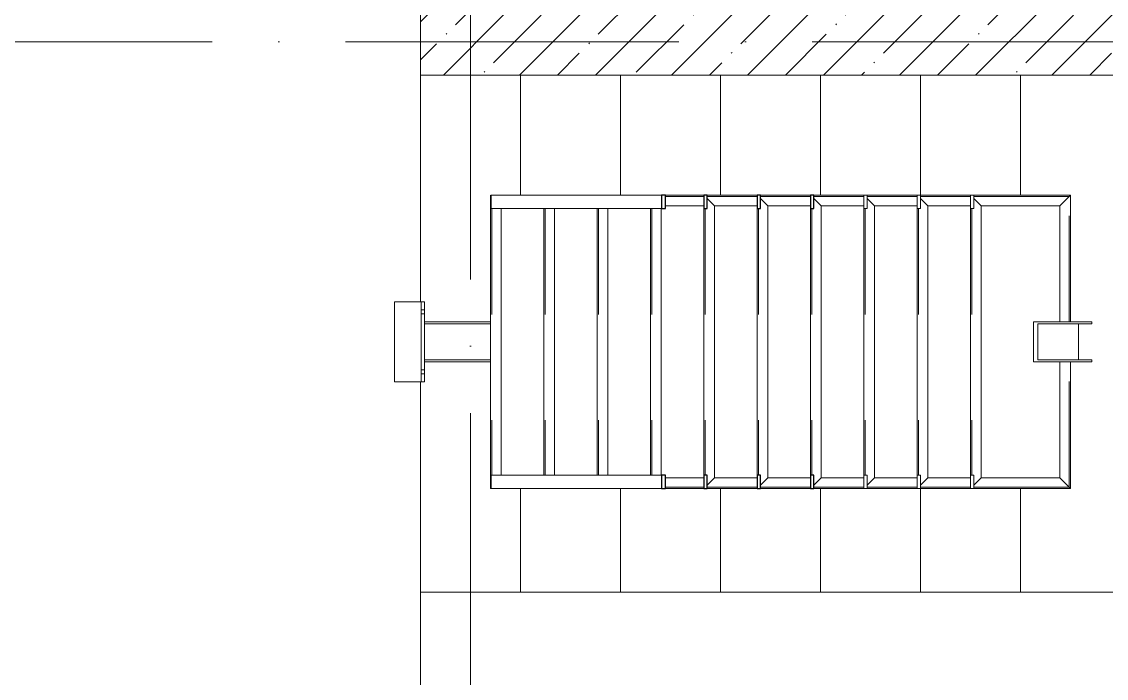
# Model space of a CAD drawing. Header units: millimetres. Extents: x -537608 to 253996, y -217170 to 186033.
# Drawn here: x -96332 to -93078, y 83107 to 85075 of the extents above; entities that cross this region are included whole.
import ezdxf

# ---------------------------------------------------------------- set-up
doc = ezdxf.new("R2010")
doc.units = ezdxf.units.MM
doc.linetypes.add('50_200_ШТРИХ_1Т_ш5_п1_п1_', pattern=[1400, 1000, -200, 0, -200])
doc.linetypes.add('Штрих', pattern=[635, 317.5, -317.5])
for name, color, linetype, lineweight in [('A-FLOR-____-OTLN', 7, 'Continuous', 9), ('A-GENM-____-HDLN', 7, 'Штрих', 9), ('A-GENM-____-MCUT', 7, 'Continuous', 25), ('A-GENM-____-OTLN', 7, 'Continuous', 9), ('A-WALL-____-MCUT-1', 7, 'Continuous', 9), ('A-WALL-____-PATT-1', 7, 'Continuous', 9), ('S-GRID-____-OTLN-1', 7, '50_200_ШТРИХ_1Т_ш5_п1_п1_', 9), ('S-STRS-____-OTLN-1', 7, 'Continuous', 9)]:
    doc.layers.add(name, color=color, linetype=linetype, lineweight=lineweight)
pattern_1 = [(45, (-178684.97, 83184.24), (-114.04925, 114.04925), []), (45, (-178570.92, 83184.24), (-114.04925, 114.04925), [201.612, -40.322, 3.353, -36.97])]

# ---------------------------------------------------------------- blocks, each defined once
blk = doc.blocks.new('ОМ_Нижняя опорная пятка - ОМ_Нижняя опорная пятка-19082064-АР1_План отверстий 3 этажа в осях 1-64_А-ГГ')
at = {"layer": 'A-GENM-____-OTLN'}
for p, q in [((-96, 10), (-96, 0)), ((-84, 10), (-84, 0)), ((84, 10), (84, 0)), ((96, 10), (96, 0))]:
    blk.add_line(p, q, dxfattribs=at)
blk = doc.blocks.new('ОМ_Труба_ГОСТ 8639-82 - ОМ_Труба_ГОСТ 8639-82-26350154-АР1_План отверстий 3 этажа в осях 1-64_А-ГГ')
at = {"layer": 'A-GENM-____-OTLN'}
for p, q in [((19689.1, 44821), (19689.1, 44941)), ((19689.1, 44941), (19864.1, 44941)), ((19864.1, 44935), (19701.2, 44935)), ((19701.2, 44935), (19701.2, 44827)), ((19824, 44935), (19824, 44827)), ((19864.1, 44941), (19864.1, 44935)), ((19864.1, 44821), (19689.1, 44821)), ((19701.2, 44827), (19864.1, 44827)), ((19864.1, 44827), (19864.1, 44821))]:
    blk.add_line(p, q, dxfattribs=at)
blk = doc.blocks.new('ОМ_Уголок_ГОСТ 8509-93 - ОМ_Уголок_ГОСТ 8509-93-26349651-АР1_План отверстий 3 этажа в осях 1-64_А-ГГ')
at = {"layer": 'A-GENM-____-HDLN'}
for p, q in [((4, -4), (380, -4)), ((500, -4), (876, -4))]:
    blk.add_line(p, q, dxfattribs=at)
at = {"layer": 'A-GENM-____-OTLN'}
for p, q in [((380, 0), (0, 0)), ((32, -32), (0, 0)), ((32, -32), (380, -32)), ((880, 0), (500, 0)), ((500, -32), (848, -32)), ((880, 0), (848, -32))]:
    blk.add_line(p, q, dxfattribs=at)
blk = doc.blocks.new('ОМ_Уголок_ГОСТ 8509-93 - ОМ_Уголок_ГОСТ 8509-93-V88-АР1_План отверстий 3 этажа в осях 1-64_А-ГГ')
at = {"layer": 'A-GENM-____-HDLN'}
blk.add_line((40, -4), (840, -4), dxfattribs=at)
at = {"layer": 'A-GENM-____-OTLN'}
for p, q in [((32, -32), (10, -10)), ((32, -32), (848, -32)), ((840, 0), (40, 0)), ((870, -10), (848, -32))]:
    blk.add_line(p, q, dxfattribs=at)
blk = doc.blocks.new('ОМ_Уголок_ГОСТ 8509-93 - ОМ_Уголок_ГОСТ 8509-93-19082047-АР1_План отверстий 3 этажа в осях 1-64_А-ГГ')
at = {"layer": 'A-GENM-____-HDLN'}
blk.add_line((10, -4), (296, -4), dxfattribs=at)
at = {"layer": 'A-GENM-____-OTLN'}
for p, q in [((300, 0), (10, 0)), ((32, -32), (10, -10)), ((32, -32), (268, -32)), ((300, 0), (268, -32))]:
    blk.add_line(p, q, dxfattribs=at)
blk = doc.blocks.new('ОМ_Уголок_ГОСТ 8509-93 - ОМ_Уголок_ГОСТ 8509-93-V89-АР1_План отверстий 3 этажа в осях 1-64_А-ГГ')
at = {"layer": 'A-GENM-____-HDLN'}
blk.add_line((4, -4), (290, -4), dxfattribs=at)
at = {"layer": 'A-GENM-____-OTLN'}
for p, q in [((290, 0), (0, 0)), ((32, -32), (0, 0)), ((32, -32), (268, -32)), ((290, -10), (268, -32))]:
    blk.add_line(p, q, dxfattribs=at)
blk = doc.blocks.new('ОМ_Уголок_ГОСТ 8509-93 - ОМ_Уголок_ГОСТ 8509-93-V90-АР1_План отверстий 3 этажа в осях 1-64_А-ГГ')
at = {"layer": 'A-GENM-____-HDLN'}
blk.add_line((10, -4), (160, -4), dxfattribs=at)
at = {"layer": 'A-GENM-____-OTLN'}
for p, q in [((160, 0), (10, 0)), ((32, -32), (10, -10)), ((32, -32), (160, -32))]:
    blk.add_line(p, q, dxfattribs=at)
blk = doc.blocks.new('ОМ_Уголок_ГОСТ 8509-93 - ОМ_Уголок_ГОСТ 8509-93-V91-АР1_План отверстий 3 этажа в осях 1-64_А-ГГ')
at = {"layer": 'A-GENM-____-HDLN'}
blk.add_line((140, -4), (290, -4), dxfattribs=at)
at = {"layer": 'A-GENM-____-OTLN'}
for p, q in [((290, 0), (140, 0)), ((140, -32), (268, -32)), ((290, -10), (268, -32))]:
    blk.add_line(p, q, dxfattribs=at)
blk = doc.blocks.new('ОМ_Уголок_ГОСТ 8509-93 - ОМ_Уголок_ГОСТ 8509-93-V92-АР1_План отверстий 3 этажа в осях 1-64_А-ГГ')
at = {"layer": 'A-GENM-____-HDLN'}
blk.add_line((40, -4), (840, -4), dxfattribs=at)
at = {"layer": 'A-GENM-____-OTLN'}
for p, q in [((840, 0), (40, 0)), ((40, -32), (840, -32))]:
    blk.add_line(p, q, dxfattribs=at)
blk = doc.blocks.new('ОМ_Уголок_ГОСТ 8509-93 - ОМ_Уголок_ГОСТ 8509-93-V93-АР1_План отверстий 3 этажа в осях 1-64_А-ГГ')
at = {"layer": 'A-GENM-____-HDLN'}
blk.add_line((44.3, -4), (160, -4), dxfattribs=at)
at = {"layer": 'A-GENM-____-OTLN'}
for p, q in [((160, 0), (44.3, 0)), ((44.3, -32), (160, -32))]:
    blk.add_line(p, q, dxfattribs=at)
blk = doc.blocks.new('ОМ_Уголок_ГОСТ 8509-93 - ОМ_Уголок_ГОСТ 8509-93-V94-АР1_План отверстий 3 этажа в осях 1-64_А-ГГ')
at = {"layer": 'A-GENM-____-HDLN'}
blk.add_line((140, -4), (255.7, -4), dxfattribs=at)
at = {"layer": 'A-GENM-____-OTLN'}
for p, q in [((255.7, 0), (140, 0)), ((140, -32), (255.7, -32))]:
    blk.add_line(p, q, dxfattribs=at)
blk = doc.blocks.new('ОМ_Уголок_ГОСТ 8509-93 - ОМ_Уголок_ГОСТ 8509-93-V95-АР1_План отверстий 3 этажа в осях 1-64_А-ГГ')
at = {"layer": 'A-GENM-____-HDLN'}
blk.add_line((40, -4), (840, -4), dxfattribs=at)
at = {"layer": 'A-GENM-____-OTLN'}
for p, q in [((840, 0), (0, 0)), ((1.3, -1.3), (0, 0)), ((40, -32), (840, -32))]:
    blk.add_line(p, q, dxfattribs=at)
blk = doc.blocks.new('ОМ_Труба_ГОСТ 8639-82 - ОМ_Труба_ГОСТ 8639-82-26527904-АР1_План отверстий 3 этажа в осях 1-64_А-ГГ')
at = {"layer": 'A-GENM-____-HDLN'}
for p, q in [((18060, 44935), (17861.5, 44935)), ((18060, 44827), (17861.5, 44827))]:
    blk.add_line(p, q, dxfattribs=at)
at = {"layer": 'A-GENM-____-OTLN'}
for p, q in [((18060, 44941), (17861.5, 44941)), ((18060, 44821), (17861.5, 44821))]:
    blk.add_line(p, q, dxfattribs=at)
blk = doc.blocks.new('ОМ_Уголок_ГОСТ 8510-86 - ОМ_Уголок_ГОСТ 8510-86-19082066-АР1_План отверстий 3 этажа в осях 1-64_А-ГГ')
at = {"layer": 'A-GENM-____-OTLN'}
for p, q in [((0, 0), (0, -90)), ((240, 0), (0, 0)), ((0, -10), (240, -10)), ((240, -90), (240, 0)), ((0, -90), (240, -90))]:
    blk.add_line(p, q, dxfattribs=at)
blk = doc.blocks.new('ОМ_Полоса_Трапеция прямоугольная_Прокат_ГОСТ 103-2006 - ОМ_Полоса_Трапеция прямоугольная_Прокат_ГОСТ 103-2006-19082130-АР1_План отверстий 3 этажа в осях 1-64_А-ГГ')
at = {"layer": 'A-GENM-____-OTLN'}
for p, q in [((19500, 45321), (19510, 45321)), ((19500, 45281), (19500, 45321)), ((19510, 45321), (19510, 45281)), ((19510, 45281), (19500, 45281))]:
    blk.add_line(p, q, dxfattribs=at)
blk = doc.blocks.new('ОМ_Полоса_Трапеция прямоугольная_Прокат_ГОСТ 103-2006 - ОМ_Полоса_Трапеция прямоугольная_Прокат_ГОСТ 103-2006-V96-АР1_План отверстий 3 этажа в осях 1-64_А-ГГ')
at = {"layer": 'A-GENM-____-MCUT'}
for p, q in [((19030, 45321), (19020, 45321)), ((19020, 45321), (19020, 45281)), ((19030, 45281), (19030, 45321)), ((19020, 45281), (19030, 45281))]:
    blk.add_line(p, q, dxfattribs=at)
blk = doc.blocks.new('ОМ_Полоса_Трапеция прямоугольная_Прокат_ГОСТ 103-2006 - ОМ_Полоса_Трапеция прямоугольная_Прокат_ГОСТ 103-2006-V97-АР1_План отверстий 3 этажа в осях 1-64_А-ГГ')
at = {"layer": 'A-GENM-____-MCUT'}
for p, q in [((18870, 45321), (18860, 45321)), ((18860, 45321), (18860, 45281)), ((18870, 45281), (18870, 45321)), ((18860, 45281), (18870, 45281))]:
    blk.add_line(p, q, dxfattribs=at)
blk = doc.blocks.new('ОМ_Полоса_Трапеция прямоугольная_Прокат_ГОСТ 103-2006 - ОМ_Полоса_Трапеция прямоугольная_Прокат_ГОСТ 103-2006-V98-АР1_План отверстий 3 этажа в осях 1-64_А-ГГ')
at = {"layer": 'A-GENM-____-MCUT'}
for p, q in [((18710, 45321), (18700, 45321)), ((18700, 45321), (18700, 45281)), ((18710, 45281), (18710, 45321)), ((18700, 45281), (18710, 45281))]:
    blk.add_line(p, q, dxfattribs=at)
blk = doc.blocks.new('ОМ_Полоса_Прокат_ГОСТ 103-2006 - ОМ_Полоса_Прокат_ГОСТ 103-2006-20723456-АР1_План отверстий 3 этажа в осях 1-64_А-ГГ')
at = {"layer": 'A-GENM-____-MCUT'}
for p, q in [((18584.3, 45321), (18572.8, 45321)), ((18572.8, 45321), (18572.8, 45281)), ((18584.3, 45281), (18584.3, 45321)), ((18572.8, 45281), (18584.3, 45281))]:
    blk.add_line(p, q, dxfattribs=at)
at = {"layer": 'A-GENM-____-OTLN'}
for p, q in [((18061.3, 45281), (18061.3, 45321)), ((18061.3, 45321), (18572.8, 45321)), ((18572.8, 45281), (18061.3, 45281))]:
    blk.add_line(p, q, dxfattribs=at)
blk = doc.blocks.new('ОМ_Полоса_Трапеция прямоугольная_Прокат_ГОСТ 103-2006 - ОМ_Полоса_Трапеция прямоугольная_Прокат_ГОСТ 103-2006-19082170-АР1_План отверстий 3 этажа в осях 1-64_А-ГГ')
at = {"layer": 'A-GENM-____-OTLN'}
for p, q in [((19500, 44481), (19510, 44481)), ((19500, 44441), (19500, 44481)), ((19510, 44481), (19510, 44441)), ((19510, 44441), (19500, 44441))]:
    blk.add_line(p, q, dxfattribs=at)
blk = doc.blocks.new('ОМ_Полоса_Трапеция прямоугольная_Прокат_ГОСТ 103-2006 - ОМ_Полоса_Трапеция прямоугольная_Прокат_ГОСТ 103-2006-V99-АР1_План отверстий 3 этажа в осях 1-64_А-ГГ')
at = {"layer": 'A-GENM-____-MCUT'}
for p, q in [((19030, 44481), (19020, 44481)), ((19020, 44481), (19020, 44441)), ((19030, 44441), (19030, 44481)), ((19020, 44441), (19030, 44441))]:
    blk.add_line(p, q, dxfattribs=at)
blk = doc.blocks.new('ОМ_Полоса_Трапеция прямоугольная_Прокат_ГОСТ 103-2006 - ОМ_Полоса_Трапеция прямоугольная_Прокат_ГОСТ 103-2006-V100-АР1_План отверстий 3 этажа в осях 1-64_А-ГГ')
at = {"layer": 'A-GENM-____-MCUT'}
for p, q in [((18870, 44481), (18860, 44481)), ((18860, 44481), (18860, 44441)), ((18870, 44441), (18870, 44481)), ((18860, 44441), (18870, 44441))]:
    blk.add_line(p, q, dxfattribs=at)
blk = doc.blocks.new('ОМ_Полоса_Трапеция прямоугольная_Прокат_ГОСТ 103-2006 - ОМ_Полоса_Трапеция прямоугольная_Прокат_ГОСТ 103-2006-V101-АР1_План отверстий 3 этажа в осях 1-64_А-ГГ')
at = {"layer": 'A-GENM-____-MCUT'}
for p, q in [((18710, 44481), (18700, 44481)), ((18700, 44481), (18700, 44441)), ((18710, 44441), (18710, 44481)), ((18700, 44441), (18710, 44441))]:
    blk.add_line(p, q, dxfattribs=at)
blk = doc.blocks.new('ОМ_Полоса_Прокат_ГОСТ 103-2006 - ОМ_Полоса_Прокат_ГОСТ 103-2006-19082171-АР1_План отверстий 3 этажа в осях 1-64_А-ГГ')
at = {"layer": 'A-GENM-____-OTLN'}
for p, q in [((18060, 44481), (18060, 44441)), ((18061.3, 44481), (18060, 44481)), ((18060, 44441), (18061.3, 44441))]:
    blk.add_line(p, q, dxfattribs=at)
blk = doc.blocks.new('ОМ_Полоса_Прокат_ГОСТ 103-2006 - ОМ_Полоса_Прокат_ГОСТ 103-2006-20723498-АР1_План отверстий 3 этажа в осях 1-64_А-ГГ')
at = {"layer": 'A-GENM-____-MCUT'}
for p, q in [((18584.3, 44481), (18572.8, 44481)), ((18572.8, 44481), (18572.8, 44441)), ((18584.3, 44441), (18584.3, 44481)), ((18572.8, 44441), (18584.3, 44441))]:
    blk.add_line(p, q, dxfattribs=at)
at = {"layer": 'A-GENM-____-OTLN'}
for p, q in [((18061.3, 44441), (18061.3, 44481)), ((18061.3, 44481), (18572.8, 44481)), ((18572.8, 44441), (18061.3, 44441))]:
    blk.add_line(p, q, dxfattribs=at)

msp = doc.modelspace()

# ---------------------------------------------------------------- hatches: boundary and pattern name
at = {"layer": 'A-WALL-____-PATT-1'}
h = msp.add_hatch(dxfattribs=at)
h.set_pattern_fill('FP_38', color=256, style=0, pattern_type=2)
h.set_pattern_definition(pattern_1)
h.paths.add_polyline_path([(-94884.9702, 84915.2788), (-94884.9702, 89015.2788), (-95134.9702, 89015.2788), (-95134.9702, 84915.2788)], flags=0)
h = msp.add_hatch(dxfattribs=at)
h.set_pattern_fill('FP_38', color=256, style=0, pattern_type=2)
h.set_pattern_definition(pattern_1)
h.paths.add_polyline_path([(-89684.9702, 84915.2788), (-89684.9702, 85165.2788), (-94884.9702, 85165.2788), (-94884.9702, 84915.2788), (-90325.4327, 84915.2788)], flags=0)

# ---------------------------------------------------------------- linework, layer by layer
at = {"layer": 'A-FLOR-____-OTLN'}
for p, q in [((-95134.9702, 84235.2788), (-95134.9702, 84915.2788)), ((-95134.9702, 81515.2788), (-95134.9702, 83995.2788))]:
    msp.add_line(p, q, dxfattribs=at)
at = {"layer": 'A-WALL-____-MCUT-1'}
for p, q in [((-95134.9702, 89015.2788), (-95134.9702, 84915.2788)), ((-95134.9702, 84915.2788), (-89684.9702, 84915.2788))]:
    msp.add_line(p, q, dxfattribs=at)
at = {"layer": 'S-GRID-____-OTLN-1'}
for p, q in [((-94984.9702, 78701.6305), (-94984.9702, 89719.2528)), ((-74758.4999, 85015.2788), (-183353.7404, 85015.2788))]:
    msp.add_line(p, q, dxfattribs=at)
at = {"layer": 'S-STRS-____-OTLN-1'}
for p, q in [((-94834.9702, 84915.2788), (-94834.9702, 84555.2788)), ((-94834.9702, 84915.2788), (-94834.9702, 84555.2788)), ((-94534.9702, 84915.2788), (-94534.9702, 84555.2788)), ((-94534.9702, 84915.2788), (-94534.9702, 84555.2788)), ((-94234.9702, 84915.2788), (-94234.9702, 84555.2788)), ((-94234.9702, 84915.2788), (-94234.9702, 84555.2788)), ((-93934.9702, 84915.2788), (-93934.9702, 84555.2788)), ((-93934.9702, 84915.2788), (-93934.9702, 84555.2788)), ((-93634.9702, 84915.2788), (-93634.9702, 84555.2788)), ((-93634.9702, 84915.2788), (-93634.9702, 84555.2788)), ((-93334.9702, 84915.2788), (-93334.9702, 84555.2788)), ((-93334.9702, 84915.2788), (-93334.9702, 84555.2788)), ((-94834.9702, 83675.2788), (-94834.9702, 83365.2788)), ((-94834.9702, 83675.2788), (-94834.9702, 83365.2788)), ((-94534.9702, 83675.2788), (-94534.9702, 83365.2788)), ((-94534.9702, 83675.2788), (-94534.9702, 83365.2788)), ((-94234.9702, 83675.2788), (-94234.9702, 83365.2788)), ((-94234.9702, 83675.2788), (-94234.9702, 83365.2788)), ((-93934.9702, 83675.2788), (-93934.9702, 83365.2788)), ((-93934.9702, 83675.2788), (-93934.9702, 83365.2788)), ((-93634.9702, 83675.2788), (-93634.9702, 83365.2788)), ((-93634.9702, 83675.2788), (-93634.9702, 83365.2788)), ((-93334.9702, 83675.2788), (-93334.9702, 83365.2788)), ((-93334.9702, 83675.2788), (-93334.9702, 83365.2788)), ((-95134.9702, 83365.2788), (-94834.9702, 83365.2788)), ((-94834.9702, 83365.2788), (-94534.9702, 83365.2788)), ((-94534.9702, 83365.2788), (-94234.9702, 83365.2788)), ((-94234.9702, 83365.2788), (-93934.9702, 83365.2788)), ((-93934.9702, 83365.2788), (-93634.9702, 83365.2788)), ((-93634.9702, 83365.2788), (-93334.9702, 83365.2788)), ((-93334.9702, 83365.2788), (-93034.9702, 83365.2788))]:
    msp.add_line(p, q, dxfattribs=at)

# ---------------------------------------------------------------- block references
at = {"layer": 'A-GENM-____-OTLN', "extrusion": (0, 0, -1)}
for name, p, rotation in [('ОМ_Уголок_ГОСТ 8509-93 - ОМ_Уголок_ГОСТ 8509-93-V95-АР1_План отверстий 3 этажа в осях 1-64_А-ГГ', (94924.9702, 84555.2788), 269.9999999999989), ('ОМ_Уголок_ГОСТ 8509-93 - ОМ_Уголок_ГОСТ 8509-93-V88-АР1_План отверстий 3 этажа в осях 1-64_А-ГГ', (94284.9702, 84555.2788), 269.9999999999989), ('ОМ_Уголок_ГОСТ 8509-93 - ОМ_Уголок_ГОСТ 8509-93-V88-АР1_План отверстий 3 этажа в осях 1-64_А-ГГ', (94124.9702, 84555.2788), 269.9999999999989), ('ОМ_Уголок_ГОСТ 8509-93 - ОМ_Уголок_ГОСТ 8509-93-V88-АР1_План отверстий 3 этажа в осях 1-64_А-ГГ', (93964.9702, 84555.2788), 269.9999999999989), ('ОМ_Уголок_ГОСТ 8509-93 - ОМ_Уголок_ГОСТ 8509-93-V88-АР1_План отверстий 3 этажа в осях 1-64_А-ГГ', (93804.9702, 84555.2788), 269.9999999999989), ('ОМ_Уголок_ГОСТ 8509-93 - ОМ_Уголок_ГОСТ 8509-93-V88-АР1_План отверстий 3 этажа в осях 1-64_А-ГГ', (93644.9702, 84555.2788), 269.9999999999989), ('ОМ_Уголок_ГОСТ 8509-93 - ОМ_Уголок_ГОСТ 8509-93-V88-АР1_План отверстий 3 этажа в осях 1-64_А-ГГ', (93484.9702, 84555.2788), 269.9999999999989), ('ОМ_Уголок_ГОСТ 8509-93 - ОМ_Уголок_ГОСТ 8509-93-26349651-АР1_План отверстий 3 этажа в осях 1-64_А-ГГ', (93184.9702, 83675.2788), 89.99999999999908), ('ОМ_Уголок_ГОСТ 8509-93 - ОМ_Уголок_ГОСТ 8509-93-V92-АР1_План отверстий 3 этажа в осях 1-64_А-ГГ', (94764.9702, 84555.2788), 269.9999999999989), ('ОМ_Уголок_ГОСТ 8509-93 - ОМ_Уголок_ГОСТ 8509-93-V92-АР1_План отверстий 3 этажа в осях 1-64_А-ГГ', (94604.9702, 84555.2788), 269.9999999999989), ('ОМ_Уголок_ГОСТ 8509-93 - ОМ_Уголок_ГОСТ 8509-93-V92-АР1_План отверстий 3 этажа в осях 1-64_А-ГГ', (94444.9702, 84555.2788), 269.9999999999989), ('ОМ_Уголок_ГОСТ 8510-86 - ОМ_Уголок_ГОСТ 8510-86-19082066-АР1_План отверстий 3 этажа в осях 1-64_А-ГГ', (95123.4809, 83995.2788), 89.99999999999918), ('ОМ_Уголок_ГОСТ 8509-93 - ОМ_Уголок_ГОСТ 8509-93-V93-АР1_План отверстий 3 этажа в осях 1-64_А-ГГ', (94444.9702, 83675.2788), 180), ('ОМ_Уголок_ГОСТ 8509-93 - ОМ_Уголок_ГОСТ 8509-93-V90-АР1_План отверстий 3 этажа в осях 1-64_А-ГГ', (94284.9702, 83675.2788), 180), ('ОМ_Уголок_ГОСТ 8509-93 - ОМ_Уголок_ГОСТ 8509-93-V90-АР1_План отверстий 3 этажа в осях 1-64_А-ГГ', (94124.9702, 83675.2788), 180), ('ОМ_Уголок_ГОСТ 8509-93 - ОМ_Уголок_ГОСТ 8509-93-V90-АР1_План отверстий 3 этажа в осях 1-64_А-ГГ', (93964.9702, 83675.2788), 180), ('ОМ_Уголок_ГОСТ 8509-93 - ОМ_Уголок_ГОСТ 8509-93-V90-АР1_План отверстий 3 этажа в осях 1-64_А-ГГ', (93804.9702, 83675.2788), 180), ('ОМ_Уголок_ГОСТ 8509-93 - ОМ_Уголок_ГОСТ 8509-93-V90-АР1_План отверстий 3 этажа в осях 1-64_А-ГГ', (93644.9702, 83675.2788), 180), ('ОМ_Уголок_ГОСТ 8509-93 - ОМ_Уголок_ГОСТ 8509-93-19082047-АР1_План отверстий 3 этажа в осях 1-64_А-ГГ', (93484.9702, 83675.2788), 180)]:
    msp.add_blockref(name, p, dxfattribs=dict(at, rotation=rotation))
at = {"layer": 'A-GENM-____-OTLN'}
for name, p in [('ОМ_Полоса_Прокат_ГОСТ 103-2006 - ОМ_Полоса_Прокат_ГОСТ 103-2006-20723456-АР1_План отверстий 3 этажа в осях 1-64_А-ГГ', (-112984.9702, 39234.2369)), ('ОМ_Полоса_Трапеция прямоугольная_Прокат_ГОСТ 103-2006 - ОМ_Полоса_Трапеция прямоугольная_Прокат_ГОСТ 103-2006-V98-АР1_План отверстий 3 этажа в осях 1-64_А-ГГ', (-112984.9702, 39234.2369)), ('ОМ_Полоса_Трапеция прямоугольная_Прокат_ГОСТ 103-2006 - ОМ_Полоса_Трапеция прямоугольная_Прокат_ГОСТ 103-2006-V97-АР1_План отверстий 3 этажа в осях 1-64_А-ГГ', (-112984.9702, 39234.2369)), ('ОМ_Полоса_Трапеция прямоугольная_Прокат_ГОСТ 103-2006 - ОМ_Полоса_Трапеция прямоугольная_Прокат_ГОСТ 103-2006-V96-АР1_План отверстий 3 этажа в осях 1-64_А-ГГ', (-112984.9702, 39234.2369)), ('ОМ_Полоса_Трапеция прямоугольная_Прокат_ГОСТ 103-2006 - ОМ_Полоса_Трапеция прямоугольная_Прокат_ГОСТ 103-2006-19082130-АР1_План отверстий 3 этажа в осях 1-64_А-ГГ', (-113304.9702, 39234.2369)), ('ОМ_Полоса_Трапеция прямоугольная_Прокат_ГОСТ 103-2006 - ОМ_Полоса_Трапеция прямоугольная_Прокат_ГОСТ 103-2006-19082130-АР1_План отверстий 3 этажа в осях 1-64_А-ГГ', (-113144.9702, 39234.2369)), ('ОМ_Полоса_Трапеция прямоугольная_Прокат_ГОСТ 103-2006 - ОМ_Полоса_Трапеция прямоугольная_Прокат_ГОСТ 103-2006-19082130-АР1_План отверстий 3 этажа в осях 1-64_А-ГГ', (-112984.9702, 39234.2369)), ('ОМ_Труба_ГОСТ 8639-82 - ОМ_Труба_ГОСТ 8639-82-26527904-АР1_План отверстий 3 этажа в осях 1-64_А-ГГ', (-112984.9702, 39234.2369)), ('ОМ_Труба_ГОСТ 8639-82 - ОМ_Труба_ГОСТ 8639-82-26350154-АР1_План отверстий 3 этажа в осях 1-64_А-ГГ', (-112984.9702, 39234.2369)), ('ОМ_Полоса_Прокат_ГОСТ 103-2006 - ОМ_Полоса_Прокат_ГОСТ 103-2006-19082171-АР1_План отверстий 3 этажа в осях 1-64_А-ГГ', (-112984.9702, 39234.2369)), ('ОМ_Полоса_Прокат_ГОСТ 103-2006 - ОМ_Полоса_Прокат_ГОСТ 103-2006-20723498-АР1_План отверстий 3 этажа в осях 1-64_А-ГГ', (-112984.9702, 39234.2369)), ('ОМ_Полоса_Трапеция прямоугольная_Прокат_ГОСТ 103-2006 - ОМ_Полоса_Трапеция прямоугольная_Прокат_ГОСТ 103-2006-V101-АР1_План отверстий 3 этажа в осях 1-64_А-ГГ', (-112984.9702, 39234.2369)), ('ОМ_Полоса_Трапеция прямоугольная_Прокат_ГОСТ 103-2006 - ОМ_Полоса_Трапеция прямоугольная_Прокат_ГОСТ 103-2006-V100-АР1_План отверстий 3 этажа в осях 1-64_А-ГГ', (-112984.9702, 39234.2369)), ('ОМ_Полоса_Трапеция прямоугольная_Прокат_ГОСТ 103-2006 - ОМ_Полоса_Трапеция прямоугольная_Прокат_ГОСТ 103-2006-V99-АР1_План отверстий 3 этажа в осях 1-64_А-ГГ', (-112984.9702, 39234.2369)), ('ОМ_Полоса_Трапеция прямоугольная_Прокат_ГОСТ 103-2006 - ОМ_Полоса_Трапеция прямоугольная_Прокат_ГОСТ 103-2006-19082170-АР1_План отверстий 3 этажа в осях 1-64_А-ГГ', (-113304.9702, 39234.2369)), ('ОМ_Полоса_Трапеция прямоугольная_Прокат_ГОСТ 103-2006 - ОМ_Полоса_Трапеция прямоугольная_Прокат_ГОСТ 103-2006-19082170-АР1_План отверстий 3 этажа в осях 1-64_А-ГГ', (-113144.9702, 39234.2369)), ('ОМ_Полоса_Трапеция прямоугольная_Прокат_ГОСТ 103-2006 - ОМ_Полоса_Трапеция прямоугольная_Прокат_ГОСТ 103-2006-19082170-АР1_План отверстий 3 этажа в осях 1-64_А-ГГ', (-112984.9702, 39234.2369))]:
    msp.add_blockref(name, p, dxfattribs=at)
at = {"layer": 'A-GENM-____-OTLN', "extrusion": (0, 0, -1)}
for name, p in [('ОМ_Уголок_ГОСТ 8509-93 - ОМ_Уголок_ГОСТ 8509-93-V94-АР1_План отверстий 3 этажа в осях 1-64_А-ГГ', (94144.9702, 84555.2788)), ('ОМ_Уголок_ГОСТ 8509-93 - ОМ_Уголок_ГОСТ 8509-93-V91-АР1_План отверстий 3 этажа в осях 1-64_А-ГГ', (93984.9702, 84555.2788)), ('ОМ_Уголок_ГОСТ 8509-93 - ОМ_Уголок_ГОСТ 8509-93-V91-АР1_План отверстий 3 этажа в осях 1-64_А-ГГ', (93824.9702, 84555.2788)), ('ОМ_Уголок_ГОСТ 8509-93 - ОМ_Уголок_ГОСТ 8509-93-V91-АР1_План отверстий 3 этажа в осях 1-64_А-ГГ', (93664.9702, 84555.2788)), ('ОМ_Уголок_ГОСТ 8509-93 - ОМ_Уголок_ГОСТ 8509-93-V91-АР1_План отверстий 3 этажа в осях 1-64_А-ГГ', (93504.9702, 84555.2788)), ('ОМ_Уголок_ГОСТ 8509-93 - ОМ_Уголок_ГОСТ 8509-93-V91-АР1_План отверстий 3 этажа в осях 1-64_А-ГГ', (93344.9702, 84555.2788)), ('ОМ_Уголок_ГОСТ 8509-93 - ОМ_Уголок_ГОСТ 8509-93-V89-АР1_План отверстий 3 этажа в осях 1-64_А-ГГ', (93184.9702, 84555.2788))]:
    msp.add_blockref(name, p, dxfattribs=at)
at = {"layer": 'A-GENM-____-OTLN', "rotation": 90.00000000000084}
msp.add_blockref('ОМ_Нижняя опорная пятка - ОМ_Нижняя опорная пятка-19082064-АР1_План отверстий 3 этажа в осях 1-64_А-ГГ', (-95123.4809, 84115.2788), dxfattribs=at)

doc.saveas('drawing.dxf')
